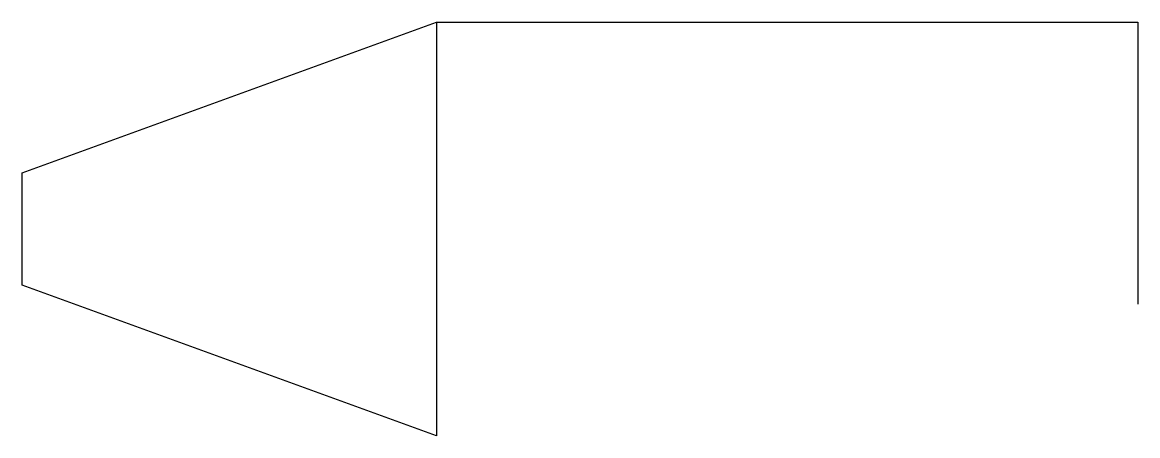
# Model space of a CAD drawing. Header units: millimetres. Extents: x -13.5 to 0, y -5 to 0.
import ezdxf

# ---------------------------------------------------------------- set-up
doc = ezdxf.new("R2010")
doc.units = ezdxf.units.MM

msp = doc.modelspace()

# ---------------------------------------------------------------- linework, layer by layer
msp.add_lwpolyline([(-8.467, 0), (-8.467, -5), (-13.467, -3.18), (-13.467, -1.82)], close=True)
msp.add_lwpolyline([(-8.467, 0), (0, 0), (0, -3.411)])

doc.saveas('drawing.dxf')
